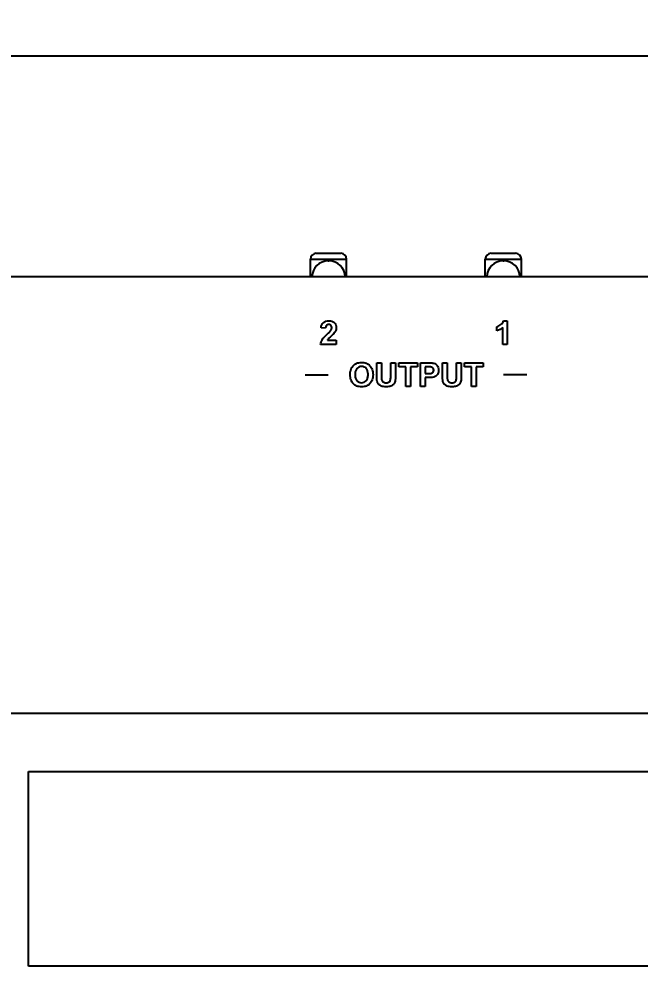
# Paper-space layout 'HD-MD4X2-4K-E_1' of a CAD drawing. Header units: inches. Extents: x 0 to 22, y 0 to 17.
# Drawn here: x 2.146 to 4.244, y 6.225 to 9.424 of the extents above; entities that cross this region are included whole.
import ezdxf
from ezdxf.enums import TextEntityAlignment as Align

# ---------------------------------------------------------------- set-up
doc = ezdxf.new("R2010")
doc.units = ezdxf.units.IN
doc.header["$LTSCALE"] = 1.21
doc.header["$MEASUREMENT"] = 0
doc.layers.get('0').update_dxf_attribs({"linetype": 'CONTINUOUS'})
doc.layers.add('DIM', color=7, linetype='CONTINUOUS')
doc.styles.get("Standard").update_dxf_attribs({"font": 'simplex.shx'})
doc.dimstyles.new('DIMSTYLE_1', dxfattribs={"dimtxt": 0.125, "dimasz": 0.18, "dimexe": 0.125, "dimexo": 0.0625, "dimgap": 0.0625, "dimtad": 0, "dimtih": 1, "dimtoh": 1, "dimdec": 3, "dimzin": 4, "dimdsep": 46, "dimtxsty": 'Standard', "dimblk": '_FILLED', "dimblk1": '_FILLED', "dimblk2": '_FILLED', "dimcen": 0.09, "dimadec": 0, "dimazin": 0, "dimtp": 0.001, "dimtm": 0.001, "dimtfac": 1, "dimtdec": 3, "dimtofl": 0, "dimtmove": 0, "dimatfit": 3, "dimldrblk": '_FILLED', "dimfxl": 0, "dimtolj": 1, "dimtzin": 4, "dimarcsym": 0})

# ---------------------------------------------------------------- blocks, each defined once
blk = doc.blocks.new('_FILLED')
at = {"color": 0, "linetype": 'ByBlock'}
blk.add_solid([(0, 0), (-1, 0.174), (-1, -0.174)], dxfattribs=at)
blk = doc.blocks.new('*D6')
at = {"layer": 'DIM', "color": 5, "linetype": 'Continuous'}
for p, q in [((1.219, 8.2142), (1.219, 9.4239)), ((9.2993, 8.1159), (9.2993, 9.4239)), ((1.219, 9.2989), (4.6966, 9.2989)), ((9.2993, 9.2989), (5.8216, 9.2989))]:
    blk.add_line(p, q, dxfattribs=at)
at = {"layer": 'DIM', "color": 5, "linetype": 'Continuous', "xscale": 0.18, "yscale": 0.18, "zscale": 0.18, "rotation": 180}
blk.add_blockref('_FILLED', (1.219, 9.2989), dxfattribs=at)
at = {"layer": 'DIM', "color": 5, "linetype": 'Continuous', "xscale": 0.18, "yscale": 0.18, "zscale": 0.18}
blk.add_blockref('_FILLED', (9.2993, 9.2989), dxfattribs=at)
at = {"layer": 'DIM', "color": 5, "linetype": 'Continuous'}
for s, p, p2 in [('8.080', (4.7591, 9.2364), (5.3841, 9.2364)), ('[', (4.7591, 9.0489), (4.8841, 9.0489)), (']', (5.6341, 9.0489), (5.7591, 9.0489)), ('205,24', (4.8841, 9.0489), (5.6341, 9.0489))]:
    blk.add_text(s, height=0.125, dxfattribs=at).set_placement(p, p2, align=Align.FIT)

psp = doc.layouts.new('HD-MD4X2-4K-E_1')

# ---------------------------------------------------------------- linework, layer by layer
at = {"color": 7, "linetype": 'Continuous'}
for p, q in [((3.1312, 8.5534), (3.1312, 8.6125)), ((3.1312, 8.6125), (3.2532, 8.6125)), ((3.2335, 8.6321), (3.1509, 8.6321)), ((3.1912, 8.6065), (3.1932, 8.6065)), ((3.2532, 8.5534), (3.2532, 8.6125)), ((3.7217, 8.5534), (3.7217, 8.6125)), ((3.7217, 8.6125), (3.8438, 8.6125)), ((3.8241, 8.6321), (3.7414, 8.6321)), ((3.7818, 8.6065), (3.7838, 8.6065)), ((3.8438, 8.5534), (3.8438, 8.6125)), ((0.978, 8.5534), (9.5402, 8.5534)), ((3.7611, 8.3702), (3.7611, 8.384)), ((3.7837, 8.4042), (3.796, 8.4042)), ((3.796, 8.4042), (3.796, 8.3243)), ((3.182, 8.3793), (3.1668, 8.3808)), ((3.7808, 8.3243), (3.7808, 8.3818)), ((3.2185, 8.3245), (3.165, 8.3245)), ((3.1882, 8.3386), (3.2185, 8.3386)), ((3.2185, 8.3386), (3.2185, 8.3245)), ((3.796, 8.3243), (3.7808, 8.3243)), ((3.3548, 8.2197), (3.3548, 8.2621)), ((3.3548, 8.2621), (3.3708, 8.2621)), ((3.3708, 8.2621), (3.3708, 8.219)), ((3.4021, 8.2181), (3.4021, 8.2621)), ((3.4021, 8.2621), (3.4182, 8.2621)), ((3.4182, 8.2621), (3.4182, 8.2203)), ((3.4295, 8.2487), (3.4295, 8.2621)), ((3.4295, 8.2621), (3.4927, 8.2621)), ((3.4927, 8.2621), (3.4927, 8.2487)), ((3.503, 8.1826), (3.503, 8.2621)), ((3.503, 8.2621), (3.5288, 8.2621)), ((3.577, 8.2197), (3.577, 8.2621)), ((3.577, 8.2621), (3.5931, 8.2621)), ((3.5931, 8.2621), (3.5931, 8.219)), ((3.6244, 8.2181), (3.6244, 8.2621)), ((3.6244, 8.2621), (3.6404, 8.2621)), ((3.6404, 8.2621), (3.6404, 8.2203)), ((3.6517, 8.2487), (3.6517, 8.2621)), ((3.6517, 8.2621), (3.7149, 8.2621)), ((3.7149, 8.2621), (3.7149, 8.2487)), ((3.4531, 8.2487), (3.4295, 8.2487)), ((3.4531, 8.1826), (3.4531, 8.2487)), ((3.4691, 8.2487), (3.4691, 8.1826)), ((3.4927, 8.2487), (3.4691, 8.2487)), ((3.5191, 8.2487), (3.5191, 8.226)), ((3.5268, 8.2487), (3.5191, 8.2487)), ((3.5191, 8.226), (3.5278, 8.226)), ((3.6753, 8.2487), (3.6517, 8.2487)), ((3.6753, 8.1826), (3.6753, 8.2487)), ((3.6914, 8.2487), (3.6914, 8.1826)), ((3.7149, 8.2487), (3.6914, 8.2487)), ((3.1915, 8.221), (3.1128, 8.221)), ((3.5191, 8.2126), (3.5191, 8.1826)), ((3.5295, 8.2126), (3.5191, 8.2126)), ((3.8624, 8.2212), (3.7836, 8.2212)), ((3.4691, 8.1826), (3.4531, 8.1826)), ((3.5191, 8.1826), (3.503, 8.1826)), ((3.6914, 8.1826), (3.6753, 8.1826)), ((2.0046, 7.079), (5.1591, 7.079)), ((2.1788, 6.2247), (2.1788, 6.8821)), ((2.1788, 6.8821), (4.982, 6.8821)), ((4.982, 6.2247), (2.1788, 6.2247))]:
    psp.add_line(p, q, dxfattribs=at)
for centre, radius, start, end in [((3.1509, 8.6125), 0.0197, 90, 180), ((3.1912, 8.5514), 0.0551, 90, 177.9516), ((3.1932, 8.5514), 0.0551, 2.0478, 90), ((3.2335, 8.6125), 0.0197, 0, 90), ((3.7414, 8.6125), 0.0197, 90, 180), ((3.7818, 8.5514), 0.0551, 90, 177.9516), ((3.7838, 8.5514), 0.0551, 2.0478, 90), ((3.8241, 8.6125), 0.0197, 0, 90)]:
    psp.add_arc(centre, radius, start, end, dxfattribs=at)
for points, knots in [([(3.1668, 8.3808), (3.1675, 8.3874), (3.1714, 8.3979), (3.1836, 8.4035), (3.1935, 8.4047), (3.2035, 8.4035), (3.2146, 8.3972), (3.2188, 8.3868), (3.2184, 8.3798), (3.2183, 8.3787)], [0, 0, 0, 0, 0.25118, 0.364908, 0.489935, 0.623559, 0.740564, 0.956377, 1, 1, 1, 1]), ([(3.2, 8.3718), (3.2018, 8.3745), (3.2042, 8.3804), (3.202, 8.3884), (3.1971, 8.3913), (3.1929, 8.3919), (3.1886, 8.3913), (3.1857, 8.3894), (3.1845, 8.388), (3.1842, 8.3875)], [0, 0, 0, 0, 0.270949, 0.499437, 0.605612, 0.725485, 0.845201, 0.95374, 1, 1, 1, 1]), ([(3.7611, 8.384), (3.7633, 8.3847), (3.7678, 8.3869), (3.7742, 8.3913), (3.7802, 8.3969), (3.7828, 8.4017), (3.7837, 8.4042)], [0, 0, 0, 0, 0.220025, 0.482012, 0.750574, 1, 1, 1, 1]), ([(3.165, 8.3245), (3.1653, 8.3271), (3.1665, 8.3324), (3.1703, 8.3406), (3.1776, 8.3493), (3.1837, 8.3553), (3.1874, 8.3588)], [0, 0, 0, 0, 0.191305, 0.386462, 0.638615, 1, 1, 1, 1]), ([(3.1874, 8.3588), (3.1889, 8.3602), (3.1933, 8.3644), (3.1978, 8.3685), (3.2, 8.3718)], [0, 0, 0, 0, 0.353209, 1, 1, 1, 1]), ([(3.2183, 8.3787), (3.218, 8.3764), (3.2169, 8.3723), (3.214, 8.3667), (3.2107, 8.3618), (3.206, 8.3568), (3.2006, 8.3517), (3.1954, 8.347), (3.1917, 8.3434), (3.1896, 8.3408), (3.1886, 8.3393), (3.1882, 8.3386)], [0, 0, 0, 0, 0.135977, 0.245026, 0.369082, 0.482626, 0.648223, 0.806336, 0.896825, 0.951079, 1, 1, 1, 1]), ([(3.2652, 8.2219), (3.2652, 8.2238), (3.2653, 8.2275), (3.2662, 8.2344), (3.2687, 8.2436), (3.2755, 8.2535), (3.285, 8.2603), (3.2948, 8.263), (3.3059, 8.2639), (3.3195, 8.262), (3.3328, 8.2533), (3.3395, 8.2419), (3.342, 8.2312), (3.3424, 8.2253), (3.3424, 8.2222)], [0, 0, 0, 0, 0.045504, 0.087377, 0.163203, 0.266419, 0.364527, 0.429897, 0.501702, 0.62744, 0.743135, 0.862532, 0.927927, 1, 1, 1, 1]), ([(3.5288, 8.2621), (3.531, 8.2621), (3.5374, 8.262), (3.5439, 8.262), (3.5479, 8.2609)], [0, 0, 0, 0, 0.349301, 1, 1, 1, 1]), ([(3.5479, 8.2609), (3.5523, 8.2598), (3.5588, 8.2553), (3.5633, 8.2461), (3.5642, 8.2383), (3.5636, 8.2311), (3.561, 8.2238), (3.5562, 8.2183), (3.5506, 8.215), (3.5454, 8.2133), (3.5383, 8.2128), (3.5327, 8.2126), (3.5295, 8.2126)], [0, 0, 0, 0, 0.174857, 0.272012, 0.381847, 0.467421, 0.542185, 0.672887, 0.733002, 0.788923, 0.878444, 1, 1, 1, 1]), ([(3.3424, 8.2222), (3.3424, 8.2192), (3.342, 8.2134), (3.3395, 8.2027), (3.3328, 8.1914), (3.322, 8.1843), (3.312, 8.1816), (3.3039, 8.181), (3.2957, 8.1816), (3.2856, 8.1842), (3.2748, 8.1913), (3.2681, 8.2026), (3.2656, 8.2131), (3.2652, 8.2188), (3.2652, 8.2219)], [0, 0, 0, 0, 0.072139, 0.137656, 0.257477, 0.373617, 0.434574, 0.500574, 0.567276, 0.62871, 0.745078, 0.863487, 0.928656, 1, 1, 1, 1]), ([(3.3258, 8.2238), (3.3257, 8.2275), (3.325, 8.2343), (3.3206, 8.2433), (3.3129, 8.2488), (3.3039, 8.2502), (3.2948, 8.2488), (3.287, 8.2432), (3.2834, 8.2357), (3.282, 8.2286), (3.2818, 8.2246), (3.2818, 8.2224)], [0, 0, 0, 0, 0.13919, 0.26245, 0.373296, 0.490541, 0.60794, 0.719865, 0.843995, 0.917137, 1, 1, 1, 1]), ([(3.2818, 8.2224), (3.2818, 8.2184), (3.2825, 8.2111), (3.2872, 8.2017), (3.2949, 8.196), (3.3039, 8.1944), (3.3128, 8.196), (3.3205, 8.2017), (3.3252, 8.2111), (3.3258, 8.2189), (3.3258, 8.2234), (3.3258, 8.2238)], [0, 0, 0, 0, 0.149265, 0.270641, 0.380247, 0.491457, 0.602535, 0.711234, 0.83321, 0.985035, 1, 1, 1, 1]), ([(3.5278, 8.226), (3.5305, 8.226), (3.5347, 8.2261), (3.5401, 8.2269), (3.5435, 8.2287), (3.5465, 8.2319), (3.5481, 8.2378), (3.5461, 8.2439), (3.542, 8.2471), (3.5382, 8.2483), (3.5331, 8.2486), (3.5292, 8.2487), (3.5268, 8.2487)], [0, 0, 0, 0, 0.151476, 0.244331, 0.307012, 0.367406, 0.490782, 0.636223, 0.706718, 0.778887, 0.861831, 1, 1, 1, 1]), ([(3.4182, 8.2203), (3.4182, 8.2163), (3.4181, 8.2095), (3.4173, 8.2008), (3.4153, 8.1947), (3.4123, 8.1899), (3.408, 8.1862), (3.4025, 8.1833), (3.3955, 8.1815), (3.3869, 8.1811), (3.3782, 8.1815), (3.3705, 8.1834), (3.3649, 8.1866), (3.3608, 8.1905), (3.3579, 8.1948), (3.3558, 8.2007), (3.355, 8.209), (3.3548, 8.2158), (3.3548, 8.2197)], [0, 0, 0, 0, 0.103662, 0.172161, 0.221008, 0.266844, 0.31335, 0.364074, 0.423384, 0.496032, 0.581135, 0.644989, 0.69649, 0.743592, 0.7873, 0.82809, 0.90056, 1, 1, 1, 1]), ([(3.3708, 8.219), (3.3708, 8.2175), (3.3709, 8.2131), (3.3709, 8.2086), (3.3714, 8.2057)], [0, 0, 0, 0, 0.351362, 1, 1, 1, 1]), ([(3.3714, 8.2057), (3.3721, 8.2027), (3.3748, 8.1982), (3.3812, 8.1953), (3.3869, 8.1948), (3.3926, 8.1952), (3.3973, 8.1974), (3.4003, 8.2007), (3.4026, 8.2077), (3.4021, 8.2136), (3.4021, 8.2181)], [0, 0, 0, 0, 0.174716, 0.271092, 0.385471, 0.499537, 0.590037, 0.66891, 0.744496, 1, 1, 1, 1]), ([(3.6404, 8.2203), (3.6404, 8.2163), (3.6403, 8.2095), (3.6395, 8.2008), (3.6375, 8.1947), (3.6345, 8.1899), (3.6302, 8.1862), (3.6247, 8.1833), (3.6177, 8.1815), (3.6092, 8.1811), (3.6004, 8.1815), (3.5927, 8.1834), (3.5871, 8.1866), (3.583, 8.1905), (3.5801, 8.1948), (3.578, 8.2007), (3.5772, 8.209), (3.577, 8.2158), (3.577, 8.2197)], [0, 0, 0, 0, 0.103662, 0.172161, 0.221008, 0.266844, 0.31335, 0.364074, 0.423384, 0.496032, 0.581135, 0.644989, 0.69649, 0.743592, 0.7873, 0.82809, 0.90056, 1, 1, 1, 1]), ([(3.5931, 8.219), (3.5931, 8.2175), (3.5931, 8.2131), (3.5931, 8.2086), (3.5937, 8.2057)], [0, 0, 0, 0, 0.351362, 1, 1, 1, 1]), ([(3.5937, 8.2057), (3.5943, 8.2027), (3.5971, 8.1982), (3.6034, 8.1953), (3.6092, 8.1948), (3.6148, 8.1952), (3.6195, 8.1974), (3.6225, 8.2007), (3.6248, 8.2077), (3.6244, 8.2136), (3.6244, 8.2181)], [0, 0, 0, 0, 0.174716, 0.271092, 0.385471, 0.499537, 0.590037, 0.66891, 0.744496, 1, 1, 1, 1])]:
    psp.add_open_spline(points, degree=3, knots=knots, dxfattribs=at)
for points in [[(3.1842, 8.3875), (3.1827, 8.3851), (3.1822, 8.3821), (3.182, 8.3793)], [(3.7808, 8.3818), (3.7752, 8.3766), (3.7683, 8.3726), (3.7611, 8.3702)]]:
    psp.add_open_spline(points, degree=3, dxfattribs=at)

# ---------------------------------------------------------------- dimensions: what is measured, and where the dimension line sits
at = {"layer": 'DIM', "color": 5, "linetype": 'Continuous'}
dim = psp.add_linear_dim(base=(1.219, 9.2989), p1=(9.2993, 8.0534), p2=(1.219, 8.1517), angle=180, dimstyle='DIMSTYLE_1', dxfattribs=at)
dim.commit()
dim.dimension.update_dxf_attribs({"geometry": '*D6', "text_midpoint": (5.2591, 9.2051), "dimtype": 160})

doc.saveas('drawing.dxf')
